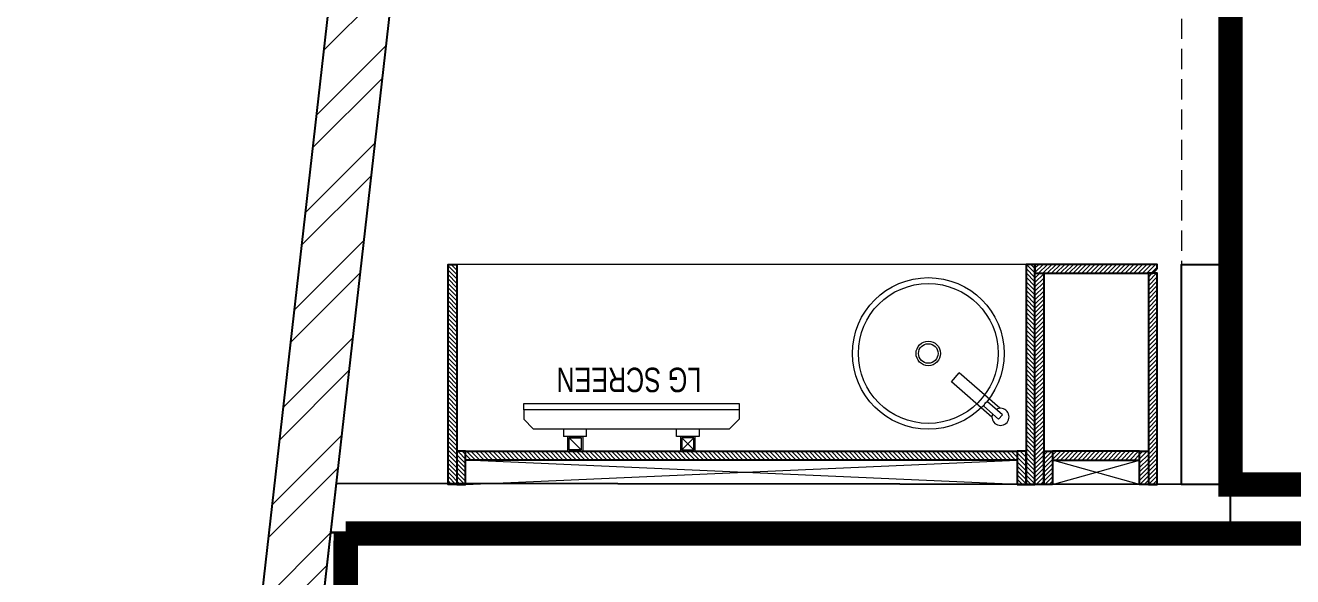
# Model space of a CAD drawing. Header units: feet. Extents: x 2835136 to 2841070, y -5729721 to -5712845.
# Drawn here: x 2835136 to 2837727, y -5717716 to -5716589 of the extents above; entities that cross this region are included whole.
import ezdxf

# ---------------------------------------------------------------- set-up
doc = ezdxf.new("R2010")
doc.units = ezdxf.units.FT
doc.header["$LTSCALE"] = 33
doc.header["$MEASUREMENT"] = 0
doc.linetypes.add('a_p6_plan_L18$0$HIDDEN', pattern=[0.375, 0.25, -0.125])
doc.linetypes.add('ACAD_ISO03W100', pattern=[30, 12, -18])
doc.layers.add('A-WALL', color=1, linetype='Continuous')
for name, color, linetype, lineweight in [('Floor-Unit', 1, 'Continuous', 13), ('LENS-DIM', 252, 'Continuous', 5), ('LENS-PARTITION', 21, 'Continuous', 25), ('LENS_CURTAIN', 5, 'a_p6_plan_L18$0$HIDDEN', 9), ('LK-FF&E WALL', 1, 'Continuous', 9), ('LK-FLUTTED FINISH', 20, 'Continuous', 30), ('LK-IT', 3, 'Continuous', 18), ('LK-MIRROR', 133, 'Continuous', 13), ('LK-TILES FINISH', 251, 'Continuous', 5), ('LN-ELEVATION-1', 81, 'Continuous', 25), ('LN-ELEVATION-2', 103, 'Continuous', 20), ('LN-ELEVATION-3', 125, 'Continuous', 18), ('LN-HATCH', 251, 'Continuous', 0), ('TV', 92, 'Continuous', 18)]:
    doc.layers.add(name, color=color, linetype=linetype, lineweight=lineweight)
doc.styles.get("Standard").update_dxf_attribs({"font": 'GILC____.TTF'})
pattern_1 = [(44.99999999999998, (35858.5, -100655.3575484328), (-4.419417382415918, 4.419417382415923), [])]

# ---------------------------------------------------------------- blocks, each defined once
blk = doc.blocks.new('rtf')
at = {"color": 0, "linetype": 'ByBlock', "lineweight": -2}
for p, q in [((16412.5253540573, -172798.8148984113), (16452.40026456733, -172798.8148984113)), ((16412.5253540573, -172810.8148984113), (16412.5253540573, -172798.8148984113)), ((16425.26329468148, -172793.1007600746), (16535.26329468148, -172793.1007600746)), ((16535.26329468148, -172793.1007600746), (16535.26329468148, -172817.1007600746)), ((16412.5253540573, -172810.8148984113), (16452.40026456733, -172810.8148984113)), ((16425.26329468148, -172817.1007600746), (16535.26329468148, -172817.1007600746))]:
    blk.add_line(p, q, dxfattribs=at)
for centre, radius, start, end in [((16412.5253540573, -172805.1007600746), 17.5, 21.05058810897431, 340.9421780194656), ((16444.53660690578, -172804.8148984114), 9.891264419597851, 322.656233941354, 37.34376605891414)]:
    blk.add_arc(centre, radius, start, end, dxfattribs=at)
blk = doc.blocks.new('dsg')
at = {"color": 0, "linetype": 'ByBlock', "lineweight": -2}
for radius in [155, 143, 25, 20]:
    blk.add_circle((11491.5035008227, -171102.5847399924), radius, dxfattribs=at)
blk.add_blockref('rtf', (-5117.472106590168, 1702.9323767405), dxfattribs=at)
blk = doc.blocks.new('CLINIC - CABINET SINK')
at = {"layer": 'LN-HATCH', "ltscale": 0.5}
h = blk.add_hatch(dxfattribs=at)
h.set_pattern_fill('ANSI31', color=256, scale=2)
h.set_pattern_definition([(45, (4052861.500382861, 1708016.355767586), (-4.490128060534575, 4.490128060534575), [])])
h.paths.add_polyline_path([(-563.359543572413, 156.9999999999999), (564.640456427587, 156.9999999999999), (564.640456427587, 174.9999999999999), (-563.359543572413, 174.9999999999999)])
h.paths.add_polyline_path([(582.6404564275867, 225), (600.6404564275867, 225), (600.6404564275867, -225), (582.6404564275867, -225)])
h.paths.add_polyline_path([(564.640456427587, 225), (582.6404564275867, 225), (582.6404564275867, 156.9999999999999), (564.640456427587, 156.9999999999999)])
h.paths.add_polyline_path([(-581.359543572413, 225), (-599.359543572413, 225), (-599.359543572413, -225), (-581.359543572413, -225)])
h.paths.add_polyline_path([(-581.359543572413, 225), (-563.359543572413, 225), (-563.359543572413, 156.9999999999999), (-581.359543572413, 156.9999999999999)])
at = {"layer": 'LN-ELEVATION-1', "ltscale": 0.5}
for points in [[(-581.359543572413, 225), (-599.359543572413, 225), (-599.359543572413, -225), (-581.359543572413, -225)], [(-581.359543572413, 225), (-563.359543572413, 225), (-563.359543572413, 156.9999999999999), (-581.359543572413, 156.9999999999999)], [(564.640456427587, 225), (582.6404564275867, 225), (582.6404564275867, 156.9999999999999), (564.640456427587, 156.9999999999999)], [(582.6404564275867, 225), (600.6404564275867, 225), (600.6404564275867, -225), (582.6404564275867, -225)], [(-563.359543572413, 156.9999999999999), (564.640456427587, 156.9999999999999), (564.640456427587, 174.9999999999999), (-563.359543572413, 174.9999999999999)]]:
    blk.add_lwpolyline(points, close=True, dxfattribs=at)
at = {"layer": 'LN-ELEVATION-2', "ltscale": 0.5}
blk.add_line((582.6404564275867, -225), (-581.359543572413, -225), dxfattribs=at)
at = {"layer": 'LN-HATCH', "ltscale": 0.5}
for p, q in [((564.640456427587, 225), (-563.359543572413, 174.9999999999999)), ((-563.359543572413, 225), (564.640456427587, 174.9999999999999))]:
    blk.add_line(p, q, dxfattribs=at)
at = {"layer": 'LN-ELEVATION-3', "xscale": -1, "rotation": 41.1558274151866}
blk.add_blockref('dsg', (-103569.3304926871, 136346.6509754679), dxfattribs=at)
blk = doc.blocks.new('CLINIC SCREEN')
at = {"layer": 'TV'}
for p, q in [((-103.1090284836336, 42.85441964946222), (-127.4114311772946, 18.55201695591665)), ((-127.4114311772946, 42.85441964946222), (-103.1090284836336, 18.55201695591665)), ((102.7052824410566, 42.85441964946222), (127.007685134602, 18.55201695591665))]:
    blk.add_line(p, q, dxfattribs=at)
at = {"layer": 'TV', "ltscale": 12}
for p, q in [((-220.0000000000082, -19.41163062257681), (-200.5883693773149, 0)), ((200.5883693773149, 0), (-200.5883693773149, 0)), ((-138.5315413423604, 0), (-138.5315413423604, 15.514207008644)), ((-138.5315413423604, 15.514207008644), (-91.98892031613741, 15.514207008644)), ((-91.98892031613741, 15.514207008644), (-91.98892031613741, 0)), ((91.98892031610741, 15.514207008644), (91.98892031610741, 0)), ((91.98892031610741, 15.514207008644), (138.5315413423595, 15.514207008644)), ((138.5315413423595, 0), (138.5315413423595, 15.514207008644)), ((219.9999999999918, -19.41163062257681), (200.5883693773149, 0)), ((-220.0000000000082, -38.82326124538668), (-220.0000000000082, -19.41163062257681)), ((219.9999999999918, -38.82326124538668), (219.9999999999918, -19.41163062257681))]:
    blk.add_line(p, q, dxfattribs=at)
at = {"layer": 'TV'}
for points in [[(-130.4492315140169, 15.51421661919448), (-100.0712281470269, 15.51421661919448), (-100.0712281470269, 45.89221998606814), (-130.4492315140169, 45.89221998606814)], [(-127.4114311772946, 18.55201695591665), (-103.1090284836336, 18.55201695591665), (-103.1090284836336, 42.85441964946222), (-127.4114311772946, 42.85441964946222)], [(130.0454854713243, 15.51421661919448), (99.66748210433435, 15.51421661919448), (99.66748210433435, 45.89221998606814), (130.0454854713243, 45.89221998606814)], [(127.007685134602, 18.55201695591665), (102.7052824410566, 18.55201695591665), (102.7052824410566, 42.85441964946222), (127.007685134602, 42.85441964946222)]]:
    blk.add_lwpolyline(points, close=True, dxfattribs=at)
at = {"layer": 'TV', "ltscale": 12}
blk.add_lwpolyline([(-220.0000000000082, -51.71278328332107), (-220.0000000000082, -38.82326124538668), (219.9999999999918, -38.82326124538668), (219.9999999999918, -51.71278328332107)], close=True, dxfattribs=at)
at = {"layer": 'Floor-Unit', "color": 0, "ltscale": 2, "insert": (5.199680584678389, -100.4085774972336), "char_height": 50, "attachment_point": 5}
blk.add_mtext_dynamic_manual_height_columns('LG SCREEN', width=466.4796511627907, gutter_width=12.5, heights=[0], dxfattribs=at)
blk = doc.blocks.new('CLINIC - MOP CLOSET')
at = {"layer": 'LN-HATCH', "ltscale": 0.5}
h = blk.add_hatch(dxfattribs=at)
h.set_pattern_fill('ANSI31', color=256, scale=50, angle=360)
h.set_pattern_definition(pattern_1)
h.paths.add_polyline_path([(-106.3595435724128, 216), (-124.3595435724128, 216), (-124.3595435724128, -216), (-106.3595435724128, -216)])
h = blk.add_hatch(dxfattribs=at)
h.set_pattern_fill('ANSI31', color=256, scale=50, angle=360)
h.set_pattern_definition(pattern_1)
h.paths.add_polyline_path([(-106.3595435724128, 216), (-88.35954357241282, 216), (-88.35954357241282, 148), (-106.3595435724128, 148)])
h = blk.add_hatch(dxfattribs=at)
h.set_pattern_fill('ANSI31', color=256, scale=50, angle=360)
h.set_pattern_definition(pattern_1)
h.paths.add_polyline_path([(89.64045642758717, 216), (107.6404564275872, 216), (107.6404564275872, 148), (89.64045642758717, 148)])
h = blk.add_hatch(dxfattribs=at)
h.set_pattern_fill('ANSI31', color=256, scale=50, angle=360)
h.set_pattern_definition(pattern_1)
h.paths.add_polyline_path([(107.6404564275872, 216), (125.6404564275872, 216), (125.6404564275872, -216), (107.6404564275872, -216)])
h = blk.add_hatch(dxfattribs=at)
h.set_pattern_fill('ANSI31', color=256, scale=50, angle=360)
h.set_pattern_definition(pattern_1)
h.paths.add_polyline_path([(-88.35954357241282, 148), (89.64045642758717, 148), (89.64045642758717, 166), (-88.35954357241282, 166)])
h = blk.add_hatch(dxfattribs=at)
h.set_pattern_fill('ANSI31', color=256, scale=50, angle=360)
h.set_pattern_definition([(44.99999999999998, (35894.5, -101037.3575484328), (-4.419417382415918, 4.419417382415923), [])])
h.paths.add_polyline_path([(-115.3595435724055, -216), (-124.3595435724128, -225), (-124.3595435724128, -234), (125.6404564275872, -234), (125.6404564275872, -216)])
at = {"layer": 'LN-ELEVATION-1', "ltscale": 0.5}
for points in [[(-106.3595435724128, 216), (-124.3595435724128, 216), (-124.3595435724128, -216), (-106.3595435724128, -216)], [(-106.3595435724128, 216), (-88.35954357241282, 216), (-88.35954357241282, 148), (-106.3595435724128, 148)], [(89.64045642758717, 216), (107.6404564275872, 216), (107.6404564275872, 148), (89.64045642758717, 148)], [(107.6404564275872, 216), (125.6404564275872, 216), (125.6404564275872, -216), (107.6404564275872, -216)], [(-88.35954357241282, 148), (89.64045642758717, 148), (89.64045642758717, 166), (-88.35954357241282, 166)], [(-124.3595435724128, -225), (-124.3595435724128, -234), (125.6404564275872, -234), (125.6404564275872, -216), (-115.3595435724128, -216)]]:
    blk.add_lwpolyline(points, close=True, dxfattribs=at)
at = {"layer": 'LN-HATCH', "ltscale": 0.5}
for p, q in [((89.64045642758717, 216), (-88.35954357241282, 166)), ((-88.35954357241282, 216), (89.64045642758717, 166))]:
    blk.add_line(p, q, dxfattribs=at)
blk = doc.blocks.new('A$C143335a0')
at = {"layer": 'LN-HATCH'}
h = blk.add_hatch(dxfattribs=at)
h.set_pattern_fill('ANSI32', color=256, scale=333, angle=180)
h.set_pattern_definition([(225, (-8468480.47336075, 5282644.005836302), (88.29995930067012, -88.29995930067015), []), (225, (-8468539.340000186, 5282644.005836302), (88.29995930067012, -88.29995930067015), [])])
h.paths.add_polyline_path([(3143.969228822738, 1452.992050009779), (3268.975466294214, 1452.992050009779), (3318.324078187347, 6392.745557473041), (3193.317840717733, 6392.745557473041)])
h.paths.add_polyline_path([(3268.975466294214, 952.9920500097796), (3143.960067272186, 952.9920500097796), (3083.188310066238, -2918.531008622609), (3208.203709088266, -2918.531008622609)])
h.paths.add_polyline_path([(3208.203709088266, -3418.531008622609), (3083.169439248741, -3418.531008622609), (3212.540642850101, -8943.016422820276), (3337.574912689626, -8943.016422820276)])
h.paths.add_polyline_path([(3037.574912689626, -9443.016422820276), (3037.574912689626, -9193.016422820276), (2887.574912689626, -9193.016422820276), (2887.574912689626, -9443.016422820276)])
h.paths.add_polyline_path([(500.5749126896262, -9443.016422820276), (500.5749126896262, -9193.016422820276), (250.5749126896262, -9193.016422820276), (250.5749126877636, -9443.016422820276)])
h.paths.add_polyline_path([(-2136.425087310374, -9193.016422820276), (-2296.425087310374, -9193.016422820276), (-2296.425087310374, -9443.016422820276), (-2136.425087310374, -9443.016422820276)])
h.paths.add_polyline_path([(-2596.425087310374, -8943.016422820276), (-2471.397483309731, -8943.016422820276), (-2354.526935879141, -3382.244419299997), (-2479.554539881647, -3382.244419299997)])
h.paths.add_polyline_path([(-2479.554539881647, -2882.244419299997), (-2354.327025352046, -2882.244419299997), (-2142.360064718872, 629.3640451515093), (-2267.58757924661, 629.3640451515093)])
h.paths.add_polyline_path([(-2267.58757924661, 1129.364045151509), (-2141.785047009587, 1129.364045151509), (-1486.569865901023, 6902.300305533223), (-1612.372398138046, 6902.300305533223)])
at = {"layer": 'A-WALL'}
for p, q in [((-1612.372398138046, 6902.300305533223), (-2267.58757924661, 1129.364045151509)), ((-1486.569865901023, 6902.300305533223), (-2141.785047009587, 1129.364045151509))]:
    blk.add_line(p, q, dxfattribs=at)

msp = doc.modelspace()

# ---------------------------------------------------------------- linework, layer by layer
at = {"layer": 'LENS-PARTITION'}
for points in [[(2837600.106313789, -5717527.55085134), (2837500.106313789, -5717527.55085134), (2837500.106313789, -5717077.550851341), (2837600.106313789, -5717077.550851341)], [(2837600.106313789, -5717527.55085134), (2837500.106313789, -5717527.55085134), (2835771.27398299, -5717525.223658628), (2835759.865064872, -5717625.744768331), (2837600.106313789, -5717627.550851339)], [(2835790.811044997, -5717625.775139898), (2835759.865064872, -5717625.744768331), (2835590.55404583, -5719117.501597672), (2835764.751513593, -5719117.501597672), (2835764.751513593, -5719617.501597674), (2835589.979028121, -5719617.501597674), (2835540.988891214, -5720429.110062128), (2835730.988891214, -5720429.110062128), (2835790.988891215, -5720429.110062128)]]:
    msp.add_lwpolyline(points, close=True, dxfattribs=at)
at = {"layer": 'LENS_CURTAIN', "ltscale": 5}
for points in [[(2837600.106313789, -5717077.550851341), (2837600.106313789, -5716327.55085134), (2837500.106313789, -5716327.55085134), (2837500.106313789, -5717077.550851341)], [(2838400.10631379, -5717527.55085134), (2837600.106313789, -5717527.55085134), (2837600.106313789, -5717627.550851339), (2838400.10631379, -5717627.550851339)]]:
    msp.add_lwpolyline(points, close=True, dxfattribs=at)
at = {"layer": 'LK-FLUTTED FINISH', "linetype": 'ACAD_ISO03W100', "ltscale": 0.05, "const_width": 50}
msp.add_lwpolyline([(2840701.314559134, -5717627.550851339), (2835790.988891215, -5717627.550851339)], dxfattribs=at)
at = {"layer": 'LK-MIRROR', "linetype": 'ACAD_ISO03W100', "ltscale": 0.05, "const_width": 50}
msp.add_lwpolyline([(2835787.988891214, -5720429.110062128), (2835790.988891215, -5717627.550851339)], dxfattribs=at)
at = {"layer": 'LK-TILES FINISH', "color": 212, "linetype": 'ACAD_ISO03W100', "ltscale": 0.05, "const_width": 50}
msp.add_lwpolyline([(2838400.106313788, -5715469.915602942), (2838400.106313809, -5715127.55085134), (2837600.106313789, -5715127.55085134), (2837600.106313789, -5717527.55085134), (2838400.10631379, -5717527.55085134), (2838400.106313788, -5716219.915602941)], dxfattribs=at)

# ---------------------------------------------------------------- block references
at = {"layer": 'LENS-DIM', "color": 7}
msp.add_blockref('A$C143335a0', (2837732.33909284, -5720246.865642824), dxfattribs=at)
at = {"layer": 'LK-FF&E WALL', "xscale": -1, "rotation": 180}
msp.add_blockref('CLINIC - CABINET SINK', (2836599.465857361, -5717302.550851341), dxfattribs=at)
at = {"layer": 'LK-FF&E WALL', "rotation": 180}
msp.add_blockref('CLINIC - MOP CLOSET', (2837325.746770216, -5717311.550851341), dxfattribs=at)
at = {"layer": 'LK-IT', "rotation": 180}
msp.add_blockref('CLINIC SCREEN', (2836375.106313789, -5717413.658631365), dxfattribs=at)

doc.saveas('drawing.dxf')
